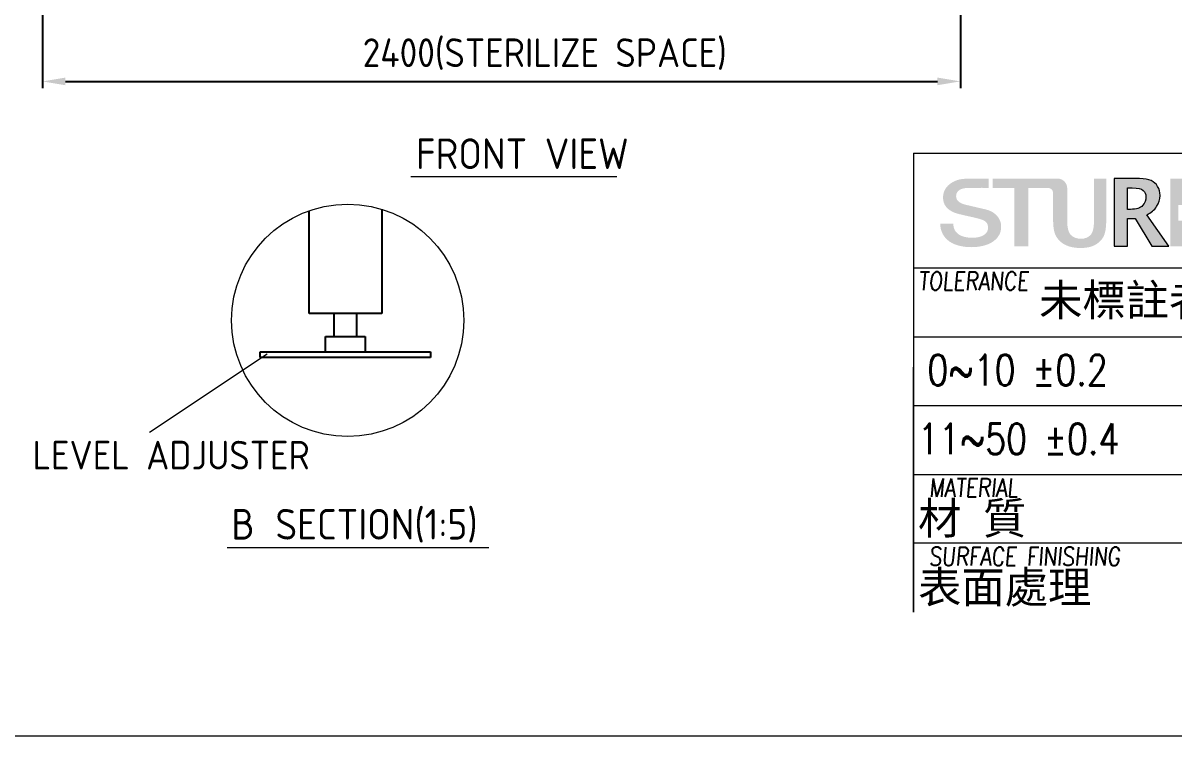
# Model space of a CAD drawing. Header units: millimetres. Extents: x -414134 to -402414, y -47635 to -39395.
# Drawn here: x -410227 to -407220, y -47635 to -45771 of the extents above; entities that cross this region are included whole.
import ezdxf

# ---------------------------------------------------------------- set-up
doc = ezdxf.new("R2010")
doc.units = ezdxf.units.MM
doc.layers.get('0').update_dxf_attribs({"lineweight": 25})
doc.layers.add('D', color=3, linetype='Continuous', lineweight=13)
doc.layers.add('F', color=7, linetype='Continuous', lineweight=15)
doc.styles.get("Standard").update_dxf_attribs({"font": 'KAIU.TTF'})
doc.styles.add('STU25', font='isocp2.shx')
doc.styles.add('Text', font='romans.shx', dxfattribs={"width": 0.8, "oblique": 10})
doc.dimstyles.new('STU25', dxfattribs={"dimscale": 30, "dimtxt": 2.5, "dimasz": 2, "dimexe": 0.6, "dimexo": 1, "dimgap": 1, "dimtad": 1, "dimdsep": 46, "dimtxsty": 'STU25', "dimcen": 2, "dimazin": 2, "dimtfac": 1, "dimtmove": 0, "dimatfit": 3, "dimfxl": 0, "dimtolj": 1, "dimtzin": 0, "dimarcsym": 0})

# ---------------------------------------------------------------- blocks, each defined once
blk = doc.blocks.new('*D16')
at = {"layer": 'D', "color": 0, "lineweight": -2}
for p, q in [((-407775.5, -45278.4), (-407775.5, -45941.9)), ((-410175.5, -45327.9), (-410175.5, -45941.9)), ((-410115.5, -45923.9), (-407835.5, -45923.9))]:
    blk.add_line(p, q, dxfattribs=at)
at = {"layer": 'D', "color": 0}
for points in [[(-410115.5, -45913.9), (-410115.5, -45933.9), (-410175.5, -45923.9)], [(-407835.5, -45933.9), (-407835.5, -45913.9), (-407775.5, -45923.9)]]:
    blk.add_solid(points, dxfattribs=at)
at = {"layer": 'Defpoints', "color": 0}
for p in [(-407775.5, -45248.4), (-410175.5, -45297.9), (-407775.5, -45923.9)]:
    blk.add_point(p, dxfattribs=at)
at = {"layer": 'D', "color": 0, "insert": (-408862.4, -45852.6), "char_height": 75, "attachment_point": 5, "style": 'STU25'}
blk.add_mtext('\\A1;2400(STERILIZE SPACE)', dxfattribs=at)
blk = doc.blocks.new('新駿LOGO')
at = {"layer": 'F'}
h = blk.add_hatch(color=256, dxfattribs=at)
edge = h.paths.add_edge_path()
edge.add_spline(control_points=[(-529.051, -442.142), (-529.051, -442.306), (-529.019, -442.447), (-528.955, -442.564), (-528.891, -442.681), (-528.802, -442.776), (-528.688, -442.851), (-528.574, -442.925), (-528.443, -442.98), (-528.294, -443.014), (-528.146, -443.048), (-527.986, -443.065), (-527.812, -443.065), (-527.625, -443.065), (-527.465, -443.046), (-527.333, -443.008), (-527.2, -442.969), (-527.093, -442.92), (-527.011, -442.86), (-526.929, -442.799), (-526.87, -442.73), (-526.833, -442.652), (-526.797, -442.573), (-526.778, -442.494), (-526.778, -442.413), (-526.778, -442.248), (-526.821, -442.126), (-526.905, -442.048), (-526.99, -441.97), (-527.082, -441.914), (-527.182, -441.882), (-527.356, -441.826), (-527.558, -441.773), (-527.788, -441.722), (-528.018, -441.672), (-528.302, -441.606), (-528.64, -441.526), (-528.85, -441.478), (-529.024, -441.415), (-529.164, -441.336), (-529.303, -441.257), (-529.413, -441.17), (-529.495, -441.074), (-529.578, -440.977), (-529.636, -440.874), (-529.67, -440.766), (-529.704, -440.657), (-529.721, -440.546), (-529.721, -440.434), (-529.721, -440.216), (-529.67, -440.028), (-529.567, -439.869), (-529.464, -439.71), (-529.329, -439.579), (-529.16, -439.474), (-528.991, -439.37), (-528.855, -439.306), (-528.64, -439.256), (-528.426, -439.205), (-528.133, -439.204), (-527.915, -439.204), (-527.659, -439.204), (-526.729, -439.204), (-526.729, -439.204), (-526.729, -439.204), (-526.732, -439.805), (-526.732, -439.805), (-526.732, -439.805), (-528.141, -439.796), (-528.282, -439.825), (-528.386, -439.847), (-528.478, -439.858), (-528.565, -439.9), (-528.651, -439.942), (-528.723, -439.999), (-528.78, -440.072), (-528.837, -440.144), (-528.866, -440.235), (-528.866, -440.343), (-528.866, -440.496), (-528.812, -440.616), (-528.705, -440.702), (-528.598, -440.789), (-528.458, -440.854), (-528.284, -440.898), (-528.266, -440.902), (-528.194, -440.919), (-528.069, -440.95), (-527.943, -440.98), (-527.803, -441.013), (-527.648, -441.049), (-527.493, -441.086), (-527.341, -441.121), (-527.193, -441.155), (-527.044, -441.189), (-526.938, -441.214), (-526.874, -441.231), (-526.715, -441.275), (-526.576, -441.335), (-526.457, -441.411), (-526.338, -441.488), (-526.239, -441.575), (-526.159, -441.674), (-526.079, -441.773), (-526.02, -441.878), (-525.981, -441.991), (-525.943, -442.103), (-525.923, -442.216), (-525.923, -442.329), (-525.923, -442.57), (-525.979, -442.776), (-526.091, -442.947), (-526.203, -443.118), (-526.349, -443.258), (-526.532, -443.366), (-526.715, -443.476), (-526.922, -443.555), (-527.155, -443.605), (-527.388, -443.655), (-527.625, -443.681), (-527.867, -443.681), (-528.145, -443.681), (-528.408, -443.65), (-528.653, -443.59), (-528.9, -443.53), (-529.115, -443.437), (-529.297, -443.313), (-529.48, -443.188), (-529.626, -443.028), (-529.735, -442.833), (-529.845, -442.637), (-529.902, -442.407), (-529.906, -442.142), (-529.906, -442.142), (-529.051, -442.142), (-529.051, -442.142)], knot_values=[0, 0, 0, 0, 1, 1, 1, 2, 2, 2, 3, 3, 3, 4, 4, 4, 5, 5, 5, 6, 6, 6, 7, 7, 7, 8, 8, 8, 9, 9, 9, 10, 10, 10, 11, 11, 11, 12, 12, 12, 13, 13, 13, 14, 14, 14, 15, 15, 15, 16, 16, 16, 17, 17, 17, 18, 18, 18, 19, 19, 19, 20, 20, 20, 21, 21, 21, 22, 22, 22, 23, 23, 23, 24, 24, 24, 25, 25, 25, 26, 26, 26, 27, 27, 27, 28, 28, 28, 29, 29, 29, 30, 30, 30, 31, 31, 31, 32, 32, 32, 33, 33, 33, 34, 34, 34, 35, 35, 35, 36, 36, 36, 37, 37, 37, 38, 38, 38, 39, 39, 39, 40, 40, 40, 41, 41, 41, 42, 42, 42, 43, 43, 43, 44, 44, 44, 45, 45, 45, 45], degree=3, periodic=0)
edge = h.paths.add_edge_path()
edge.add_spline(control_points=[(-522.525, -440.141), (-522.54, -440.04), (-522.569, -439.94), (-522.628, -439.896), (-522.768, -439.792), (-522.902, -439.814), (-522.902, -439.814), (-522.902, -439.814), (-523.024, -439.814), (-523.024, -439.814), (-523.024, -439.814), (-524.139, -439.814), (-524.139, -439.814), (-524.139, -439.814), (-524.139, -443.624), (-524.139, -443.624), (-524.139, -443.624), (-525.057, -443.624), (-525.057, -443.624), (-525.057, -443.624), (-525.057, -439.814), (-525.057, -439.814), (-525.057, -439.814), (-526.468, -439.814), (-526.468, -439.814), (-526.468, -439.814), (-526.468, -439.204), (-526.468, -439.204), (-526.468, -439.204), (-522.387, -439.204), (-522.387, -439.204)], knot_values=[5.578051, 5.578051, 5.578051, 5.578051, 6, 6, 6, 7, 7, 7, 8, 8, 8, 9, 9, 9, 10, 10, 10, 11, 11, 11, 12, 12, 12, 13, 13, 13, 14, 14, 14, 15, 15, 15, 15], degree=3, periodic=0)
edge.add_spline(control_points=[(-522.396, -439.204), (-522.311, -439.204), (-522.216, -439.204), (-522.216, -439.204), (-522.216, -439.204), (-521.96, -439.187), (-521.763, -439.406), (-521.582, -439.606), (-521.607, -439.851), (-521.607, -439.851), (-521.607, -439.851), (-521.607, -441.917), (-521.607, -441.917), (-521.607, -442.407), (-521.523, -442.732), (-521.357, -442.891), (-521.191, -443.051), (-520.975, -443.131), (-520.71, -443.131), (-520.449, -443.131), (-520.242, -443.052), (-520.087, -442.894), (-519.933, -442.736), (-519.855, -442.433), (-519.855, -441.982), (-519.855, -441.982), (-519.855, -439.204), (-519.855, -439.204), (-519.855, -439.204), (-519.054, -439.204), (-519.054, -439.204), (-519.054, -439.204), (-519.054, -441.919), (-519.054, -441.919), (-519.054, -442.431), (-519.119, -442.798), (-519.247, -443.02), (-519.375, -443.242), (-519.561, -443.417), (-519.804, -443.544), (-520.047, -443.671), (-520.354, -443.735), (-520.727, -443.735), (-521.094, -443.735), (-521.408, -443.676), (-521.671, -443.558), (-521.933, -443.439), (-522.142, -443.263), (-522.295, -443.029), (-522.448, -442.795), (-522.525, -442.422), (-522.525, -441.91), (-522.525, -441.91), (-522.525, -440.923), (-522.525, -440.141)], knot_values=[0.44538, 0.44538, 0.44538, 0.44538, 1, 1, 1, 2, 2, 2, 3, 3, 3, 4, 4, 4, 5, 5, 5, 6, 6, 6, 7, 7, 7, 8, 8, 8, 9, 9, 9, 10, 10, 10, 11, 11, 11, 12, 12, 12, 13, 13, 13, 14, 14, 14, 15, 15, 15, 16, 16, 16, 17, 17, 17, 17.603917, 17.603917, 17.603917, 17.603917], degree=3, periodic=0)
h = blk.add_hatch(color=256, dxfattribs=at)
edge = h.paths.add_edge_path()
edge.add_spline(control_points=[(-526.468, -439.204), (-526.468, -439.204), (-526.468, -439.814), (-526.468, -439.814)], knot_values=[-14, -14, -14, -14, -13, -13, -13, -13], degree=3, periodic=0)
edge.add_spline(control_points=[(-526.468, -439.814), (-526.468, -439.814), (-525.057, -439.814), (-525.057, -439.814)], knot_values=[-13, -13, -13, -13, -12, -12, -12, -12], degree=3, periodic=0)
edge.add_spline(control_points=[(-525.057, -439.814), (-525.057, -439.814), (-525.057, -443.624), (-525.057, -443.624)], knot_values=[-12, -12, -12, -12, -11, -11, -11, -11], degree=3, periodic=0)
edge.add_spline(control_points=[(-525.057, -443.624), (-525.057, -443.624), (-524.139, -443.624), (-524.139, -443.624)], knot_values=[-11, -11, -11, -11, -10, -10, -10, -10], degree=3, periodic=0)
edge.add_spline(control_points=[(-524.139, -443.624), (-524.139, -443.624), (-524.139, -439.814), (-524.139, -439.814)], knot_values=[-10, -10, -10, -10, -9, -9, -9, -9], degree=3, periodic=0)
edge.add_spline(control_points=[(-524.139, -439.814), (-524.139, -439.814), (-523.024, -439.814), (-523.024, -439.814)], knot_values=[-9, -9, -9, -9, -8, -8, -8, -8], degree=3, periodic=0)
edge.add_spline(control_points=[(-523.024, -439.814), (-523.024, -439.814), (-522.902, -439.814), (-522.902, -439.814)], knot_values=[-8, -8, -8, -8, -7, -7, -7, -7], degree=3, periodic=0)
edge.add_spline(control_points=[(-522.902, -439.814), (-522.902, -439.814), (-522.768, -439.792), (-522.628, -439.896)], knot_values=[-7, -7, -7, -7, -6, -6, -6, -6], degree=3, periodic=0)
edge.add_spline(control_points=[(-522.628, -439.896), (-522.569, -439.94), (-522.54, -440.04), (-522.525, -440.141)], knot_values=[-6, -6, -6, -6, -5.578051, -5.578051, -5.578051, -5.578051], degree=3, periodic=0)
edge.add_spline(control_points=[(-522.525, -440.141), (-522.525, -440.923), (-522.525, -441.91), (-522.525, -441.91)], knot_values=[-17.603917, -17.603917, -17.603917, -17.603917, -17, -17, -17, -17], degree=3, periodic=0)
edge.add_spline(control_points=[(-522.525, -441.91), (-522.525, -442.422), (-522.448, -442.795), (-522.295, -443.029)], knot_values=[-17, -17, -17, -17, -16, -16, -16, -16], degree=3, periodic=0)
edge.add_spline(control_points=[(-522.295, -443.029), (-522.142, -443.263), (-521.933, -443.439), (-521.671, -443.558)], knot_values=[-16, -16, -16, -16, -15, -15, -15, -15], degree=3, periodic=0)
edge.add_spline(control_points=[(-521.671, -443.558), (-521.408, -443.676), (-521.094, -443.735), (-520.727, -443.735)], knot_values=[-15, -15, -15, -15, -14, -14, -14, -14], degree=3, periodic=0)
edge.add_spline(control_points=[(-520.727, -443.735), (-520.354, -443.735), (-520.047, -443.671), (-519.804, -443.544)], knot_values=[-14, -14, -14, -14, -13, -13, -13, -13], degree=3, periodic=0)
edge.add_spline(control_points=[(-519.804, -443.544), (-519.561, -443.417), (-519.375, -443.242), (-519.247, -443.02)], knot_values=[-13, -13, -13, -13, -12, -12, -12, -12], degree=3, periodic=0)
edge.add_spline(control_points=[(-519.247, -443.02), (-519.119, -442.798), (-519.054, -442.431), (-519.054, -441.919)], knot_values=[-12, -12, -12, -12, -11, -11, -11, -11], degree=3, periodic=0)
edge.add_spline(control_points=[(-519.054, -441.919), (-519.054, -441.919), (-519.054, -439.204), (-519.054, -439.204)], knot_values=[-11, -11, -11, -11, -10, -10, -10, -10], degree=3, periodic=0)
edge.add_spline(control_points=[(-519.054, -439.204), (-519.054, -439.204), (-519.855, -439.204), (-519.855, -439.204)], knot_values=[-10, -10, -10, -10, -9, -9, -9, -9], degree=3, periodic=0)
edge.add_spline(control_points=[(-519.855, -439.204), (-519.855, -439.204), (-519.855, -441.982), (-519.855, -441.982)], knot_values=[-9, -9, -9, -9, -8, -8, -8, -8], degree=3, periodic=0)
edge.add_spline(control_points=[(-519.855, -441.982), (-519.855, -442.433), (-519.933, -442.736), (-520.087, -442.894)], knot_values=[-8, -8, -8, -8, -7, -7, -7, -7], degree=3, periodic=0)
edge.add_spline(control_points=[(-520.087, -442.894), (-520.242, -443.052), (-520.449, -443.131), (-520.71, -443.131)], knot_values=[-7, -7, -7, -7, -6, -6, -6, -6], degree=3, periodic=0)
edge.add_spline(control_points=[(-520.71, -443.131), (-520.975, -443.131), (-521.191, -443.051), (-521.357, -442.891)], knot_values=[-6, -6, -6, -6, -5, -5, -5, -5], degree=3, periodic=0)
edge.add_spline(control_points=[(-521.357, -442.891), (-521.523, -442.732), (-521.607, -442.407), (-521.607, -441.917)], knot_values=[-5, -5, -5, -5, -4, -4, -4, -4], degree=3, periodic=0)
edge.add_spline(control_points=[(-521.607, -441.917), (-521.607, -441.917), (-521.607, -439.851), (-521.607, -439.851)], knot_values=[-4, -4, -4, -4, -3, -3, -3, -3], degree=3, periodic=0)
edge.add_spline(control_points=[(-521.607, -439.851), (-521.607, -439.851), (-521.607, -439.851), (-521.607, -439.851)], knot_values=[-3, -3, -3, -3, -2.999949, -2.999949, -2.999949, -2.999949], degree=3, periodic=0)
edge.add_spline(control_points=[(-521.607, -439.851), (-521.607, -439.851), (-521.582, -439.606), (-521.763, -439.406)], knot_values=[-2.999949, -2.999949, -2.999949, -2.999949, -2, -2, -2, -2], degree=3, periodic=0)
edge.add_spline(control_points=[(-521.763, -439.406), (-521.96, -439.187), (-522.216, -439.204), (-522.216, -439.204)], knot_values=[-2, -2, -2, -2, -1, -1, -1, -1], degree=3, periodic=0)
edge.add_spline(control_points=[(-522.216, -439.204), (-522.216, -439.204), (-526.468, -439.204), (-526.468, -439.204)], knot_values=[-15, -15, -15, -15, -14, -14, -14, -14], degree=3, periodic=0)
h = blk.add_hatch(color=256, dxfattribs=at)
edge = h.paths.add_edge_path()
edge.add_spline(control_points=[(-518.536, -443.624), (-518.536, -443.624), (-518.536, -439.204), (-518.536, -439.204), (-518.536, -439.204), (-516.884, -439.204), (-516.884, -439.204), (-516.545, -439.204), (-516.288, -439.246), (-516.111, -439.33), (-515.934, -439.415), (-515.794, -439.544), (-515.692, -439.716), (-515.59, -439.888), (-515.538, -440.082), (-515.538, -440.299), (-515.538, -440.557), (-515.613, -440.802), (-515.762, -441.032), (-515.912, -441.261), (-516.122, -441.437), (-516.394, -441.558), (-516.394, -441.558), (-514.952, -443.624), (-514.952, -443.624), (-514.952, -443.624), (-516.071, -443.624), (-516.071, -443.624), (-516.071, -443.624), (-517.172, -441.815), (-517.172, -441.815), (-517.172, -441.815), (-517.672, -441.815), (-517.672, -441.815), (-517.672, -441.815), (-517.672, -443.624), (-517.672, -443.624), (-517.672, -443.624), (-518.536, -443.624), (-518.536, -443.624)], knot_values=[0, 0, 0, 0, 1, 1, 1, 2, 2, 2, 3, 3, 3, 4, 4, 4, 5, 5, 5, 6, 6, 6, 7, 7, 7, 8, 8, 8, 9, 9, 9, 10, 10, 10, 11, 11, 11, 12, 12, 12, 13, 13, 13, 13], degree=3, periodic=1)
edge = h.paths.add_edge_path(flags=16)
edge.add_spline(control_points=[(-517.672, -441.21), (-517.672, -441.21), (-517.462, -441.21), (-517.462, -441.21), (-517.084, -441.21), (-516.822, -441.127), (-516.676, -440.962), (-516.53, -440.796), (-516.456, -440.609), (-516.456, -440.4), (-516.456, -440.219), (-516.515, -440.075), (-516.633, -439.968), (-516.751, -439.862), (-516.991, -439.809), (-517.351, -439.809), (-517.351, -439.809), (-517.672, -439.809), (-517.672, -439.809), (-517.672, -439.809), (-517.672, -441.21), (-517.672, -441.21)], knot_values=[0, 0, 0, 0, 1, 1, 1, 2, 2, 2, 3, 3, 3, 4, 4, 4, 5, 5, 5, 6, 6, 6, 7, 7, 7, 7], degree=3, periodic=1)
h = blk.add_hatch(color=256, dxfattribs=at)
edge = h.paths.add_edge_path()
edge.add_spline(control_points=[(-514.869, -443.624), (-514.869, -443.624), (-513.047, -443.624), (-513.047, -443.624)], knot_values=[-9, -9, -9, -9, -8, -8, -8, -8], degree=3, periodic=0)
edge.add_spline(control_points=[(-513.047, -443.624), (-512.514, -443.624), (-512.094, -443.524), (-511.788, -443.322)], knot_values=[-8, -8, -8, -8, -7, -7, -7, -7], degree=3, periodic=0)
edge.add_spline(control_points=[(-511.788, -443.322), (-511.48, -443.121), (-511.247, -442.847), (-511.087, -442.501)], knot_values=[-7, -7, -7, -7, -6, -6, -6, -6], degree=3, periodic=0)
edge.add_spline(control_points=[(-511.087, -442.501), (-510.927, -442.155), (-510.846, -441.761), (-510.846, -441.321)], knot_values=[-6, -6, -6, -6, -5, -5, -5, -5], degree=3, periodic=0)
edge.add_spline(control_points=[(-510.846, -441.321), (-510.846, -440.871), (-510.931, -440.488), (-511.099, -440.17)], knot_values=[-5, -5, -5, -5, -4, -4, -4, -4], degree=3, periodic=0)
edge.add_spline(control_points=[(-511.099, -440.17), (-511.267, -439.852), (-511.493, -439.612), (-511.777, -439.448)], knot_values=[-4, -4, -4, -4, -3, -3, -3, -3], degree=3, periodic=0)
edge.add_spline(control_points=[(-511.777, -439.448), (-512.061, -439.285), (-512.457, -439.204), (-512.967, -439.204)], knot_values=[-3, -3, -3, -3, -2, -2, -2, -2], degree=3, periodic=0)
edge.add_spline(control_points=[(-512.967, -439.204), (-512.967, -439.204), (-514.869, -439.204), (-514.869, -439.204)], knot_values=[-2, -2, -2, -2, -1, -1, -1, -1], degree=3, periodic=0)
edge.add_spline(control_points=[(-514.869, -439.204), (-514.869, -439.204), (-514.869, -443.624), (-514.869, -443.624)], knot_values=[-1, -1, -1, -1, 0, 0, 0, 0], degree=3, periodic=0)
h.paths.add_polyline_path([(-514.335, -441.95), (-514.335, -440.92), (-513.511, -440.92), (-513.511, -440.074), (-512.482, -440.074), (-512.482, -440.92), (-511.637, -440.92), (-511.637, -441.95), (-512.482, -441.95), (-512.482, -442.773), (-513.511, -442.773), (-513.511, -441.95)], flags=16)
at = {"layer": 'F', "lineweight": 0}
for points, knots in [([(-518.536, -443.624), (-518.536, -443.624), (-518.536, -439.204), (-518.536, -439.204), (-518.536, -439.204), (-516.884, -439.204), (-516.884, -439.204), (-516.545, -439.204), (-516.288, -439.246), (-516.111, -439.33), (-515.934, -439.415), (-515.794, -439.544), (-515.692, -439.716), (-515.59, -439.888), (-515.538, -440.082), (-515.538, -440.299), (-515.538, -440.557), (-515.613, -440.802), (-515.762, -441.032), (-515.912, -441.261), (-516.122, -441.437), (-516.394, -441.558), (-516.394, -441.558), (-514.952, -443.624), (-514.952, -443.624), (-514.952, -443.624), (-516.071, -443.624), (-516.071, -443.624), (-516.071, -443.624), (-517.172, -441.815), (-517.172, -441.815), (-517.172, -441.815), (-517.672, -441.815), (-517.672, -441.815), (-517.672, -441.815), (-517.672, -443.624), (-517.672, -443.624), (-517.672, -443.624), (-518.536, -443.624), (-518.536, -443.624)], [0, 0, 0, 0, 1, 1, 1, 2, 2, 2, 3, 3, 3, 4, 4, 4, 5, 5, 5, 6, 6, 6, 7, 7, 7, 8, 8, 8, 9, 9, 9, 10, 10, 10, 11, 11, 11, 12, 12, 12, 13, 13, 13, 13]), ([(-517.672, -441.21), (-517.672, -441.21), (-517.462, -441.21), (-517.462, -441.21), (-517.084, -441.21), (-516.822, -441.127), (-516.676, -440.962), (-516.53, -440.796), (-516.456, -440.609), (-516.456, -440.4), (-516.456, -440.219), (-516.515, -440.075), (-516.633, -439.968), (-516.751, -439.862), (-516.991, -439.809), (-517.351, -439.809), (-517.351, -439.809), (-517.672, -439.809), (-517.672, -439.809), (-517.672, -439.809), (-517.672, -441.21), (-517.672, -441.21)], [0, 0, 0, 0, 1, 1, 1, 2, 2, 2, 3, 3, 3, 4, 4, 4, 5, 5, 5, 6, 6, 6, 7, 7, 7, 7])]:
    blk.add_open_spline(points, degree=3, knots=knots, dxfattribs=at)
blk = doc.blocks.new('H421')
at = {"layer": 'F', "color": 7}
for p, q in [((155.911, 38.089), (286.911, 38.089)), ((155.911, 30.589), (286.911, 30.589)), ((155.911, 26.089), (227.911, 26.089)), ((155.911, 8.089), (155.911, 24.089)), ((155.911, 21.589), (286.911, 21.589)), ((155.911, 17.089), (286.911, 17.089)), ((286.911, 12.589), (155.911, 12.589))]:
    blk.add_line(p, q, dxfattribs=at)
at = {"layer": 'F'}
for p, q in [((155.911, 38.089), (155.911, 17.089)), ((155.911, 24.089), (155.911, 16.089)), ((155.911, 17.089), (155.911, 8.089))]:
    blk.add_line(p, q, dxfattribs=at)
blk.add_blockref('新駿LOGO', (687.56, 475.621))
at = {"layer": 'F', "color": 1, "lineweight": 15, "style": 'Text', "oblique": 5, "width": 0.8}
for s, p in [('TOLERANCE', (156.227, 29.13)), ('MATERIAL', (156.917, 15.63)), ('SURFACE FINISHING', (156.917, 11.13))]:
    blk.add_text(s, height=1.2, dxfattribs=at).set_placement(p)
at = {"layer": 'F', "lineweight": -3}
for s, p in [('未標註者一般公差表', (164.115, 27.45)), ('材 質', (156.206, 13.189)), ('表面處理', (156.206, 8.689))]:
    blk.add_text(s, height=2.0757, dxfattribs=at).set_placement(p)
at = {"layer": 'F', "lineweight": 20, "style": 'Text', "width": 0.8}
for s, p in [('0~10 ±0.2', (156.816, 22.912)), ('11~50 ±0.4', (156.204, 18.412))]:
    blk.add_text(s, height=2, dxfattribs=at).set_placement(p)

msp = doc.modelspace()

# ---------------------------------------------------------------- linework, layer by layer
at = {"linetype": 'Continuous'}
for p, q in [((-409478.524, -46530.769), (-409478.524, -46261.945)), ((-409288.524, -46257.969), (-409288.524, -46530.769)), ((-409288.524, -46530.769), (-409478.524, -46530.769)), ((-409413.524, -46530.769), (-409413.524, -46590.769)), ((-409353.524, -46590.769), (-409353.524, -46530.769)), ((-409435.485, -46630.769), (-409435.485, -46590.769)), ((-409435.485, -46590.769), (-409331.562, -46590.769)), ((-409331.562, -46590.769), (-409331.562, -46630.769)), ((-409606.024, -46645.769), (-409606.024, -46630.769)), ((-409606.024, -46630.769), (-409161.024, -46630.769)), ((-409161.024, -46630.769), (-409161.024, -46645.769)), ((-409161.024, -46645.769), (-409606.024, -46645.769))]:
    msp.add_line(p, q, dxfattribs=at)
at = {"layer": 'D'}
for p, q in [((-409212.651, -46172.746), (-408673.866, -46172.746)), ((-409692.351, -47142.258), (-409008.439, -47142.258))]:
    msp.add_line(p, q, dxfattribs=at)
at = {"layer": 'D', "linetype": 'Continuous'}
msp.add_line((-409588.088, -46637.069), (-409896.133, -46841.41), dxfattribs=at)
at = {"layer": 'D'}
msp.add_circle((-409377.489, -46548.382), 303.734, dxfattribs=at)
at = {"layer": 'F', "color": 6}
msp.add_lwpolyline([(-414134.381, -39394.763), (-414134.381, -47634.763), (-402414.381, -47634.763), (-402414.381, -39394.763)], close=True, dxfattribs=at)
msp.add_lwpolyline([(-414134.381, -39394.763), (-414134.381, -47634.763), (-402414.381, -47634.763), (-402414.381, -39394.763)], close=True, dxfattribs=at)

# ---------------------------------------------------------------- block references
at = {"xscale": 40, "yscale": 40, "zscale": 40}
msp.add_blockref('H421', (-414134.381, -47634.763), dxfattribs=at)

# ---------------------------------------------------------------- texts
at = {"layer": 'D', "color": 11, "attachment_point": 1}
for s, insert, char_height in [('{\\Fisocp2.shx;FRONT VIEW}', (-409199.195, -46072.94), 80), ('{\\Fisocp2.shx;\\C3;B LEVEL ADJUSTER}', (-410302.036, -46863.226), 75), ('{\\Fisocp2.shx;B} {\\Fisocp2.shx;SECTION(1:5)}', (-409682.117, -47041.341), 80)]:
    msp.add_mtext(s, dxfattribs=dict(at, insert=insert, char_height=char_height))

# ---------------------------------------------------------------- dimensions: what is measured, and where the dimension line sits
at = {"layer": 'D'}
dim = msp.add_linear_dim(base=(-407775.48, -45923.895), p1=(-410175.48, -45297.93), p2=(-407775.48, -45248.417), text='<>(STERILIZE SPACE)', dimstyle='STU25', dxfattribs=at)
dim.commit()
dim.dimension.update_dxf_attribs({"geometry": '*D16', "text_midpoint": (-408862.388, -45923.895), "dimtype": 160})

doc.saveas('drawing.dxf')
